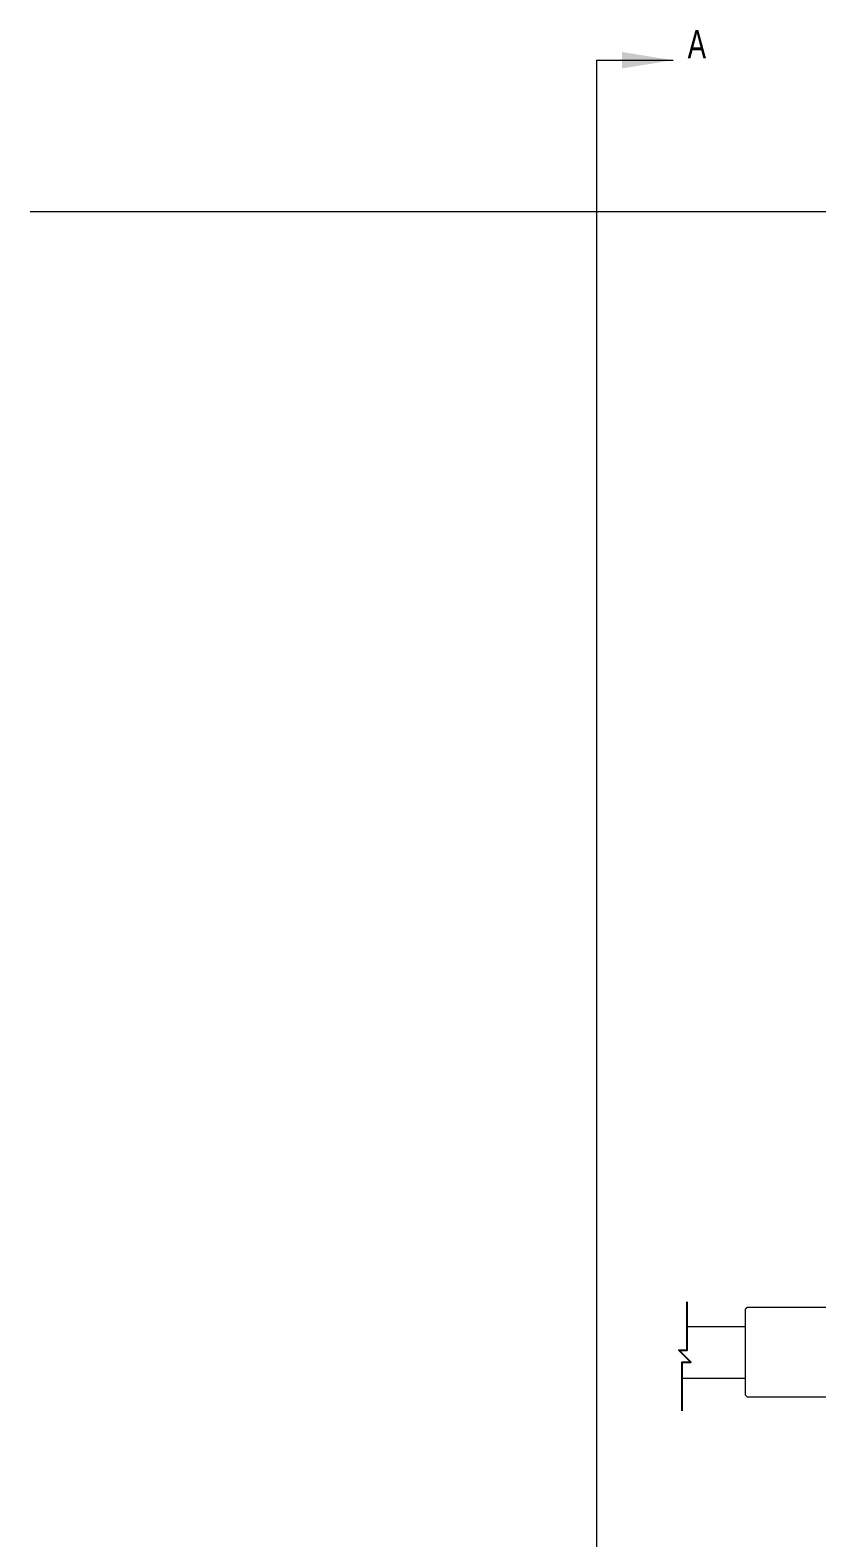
# Model space of a CAD drawing. Header units: inches. Extents: x 12.3 to 22.8, y 7.7 to 18.8.
# Drawn here: x 12.34 to 16.19, y 11.42 to 18.81 of the extents above; entities that cross this region are included whole.
import ezdxf
from ezdxf.lldxf.tags import DXFTag

# ---------------------------------------------------------------- set-up
doc = ezdxf.new("R2010")
doc.units = ezdxf.units.IN
doc.header["$MEASUREMENT"] = 0
doc.styles.add('SLDTEXTSTYLE0', font='ARIAL.TTF', dxfattribs={"width": 0.7})
tags = doc.linetypes.add('HIDDEN', pattern=[0.075, 0.05, -0.025]).pattern_tags.tags
tags[6:7] = [DXFTag(74, 4), DXFTag(75, 0), DXFTag(340, '0'), DXFTag(46, 1.0), DXFTag(50, 0.0), DXFTag(44, 0.0), DXFTag(45, 0.0)]
tags[4:5] = [DXFTag(74, 4), DXFTag(75, 0), DXFTag(340, '0'), DXFTag(46, 1.0), DXFTag(50, 0.0), DXFTag(44, 0.0), DXFTag(45, 0.0)]

msp = doc.modelspace()

# ---------------------------------------------------------------- linework, layer by layer
at = {"color": 7, "linetype": 'HIDDEN', "lineweight": 0}
msp.add_line((15.10862, 18.65834), (15.10862, 7.75876), dxfattribs=at)
at = {"color": 7, "linetype": 'Continuous', "lineweight": 0}
msp.add_line((15.10862, 18.65834), (15.48362, 18.65834), dxfattribs=at)
at = {"color": 7, "linetype": 'Continuous', "lineweight": 15}
for p, q in [((12.33571, 17.9182), (18.20477, 17.9182)), ((15.83815, 12.12116), (15.83815, 12.54366)), ((15.52817, 12.20492), (15.83815, 12.20492))]:
    msp.add_line(p, q, dxfattribs=at)
msp.add_lwpolyline([(15.52817, 12.04459), (15.52817, 12.2825), (15.56957, 12.2825), (15.5403, 12.31177), (15.51102, 12.34104), (15.55242, 12.34104), (15.55242, 12.57894)])
for points in [[(15.84565, 12.55116), (15.83815, 12.54366)], [(17.0844, 12.55116), (15.84565, 12.55116)], [(15.83815, 12.45679), (15.55242, 12.45679)], [(15.83815, 12.12116), (15.84565, 12.11366)], [(15.84565, 12.11366), (17.0844, 12.11366)]]:
    msp.add_open_spline(points, degree=1, dxfattribs=at)
at = {"color": 7, "linetype": 'Continuous', "lineweight": 0}
msp.add_solid([(15.48362, 18.65834), (15.23362, 18.69834), (15.23362, 18.61834)], dxfattribs=at)

# ---------------------------------------------------------------- texts
at = {"color": 7, "linetype": 'Continuous', "insert": (15.55461, 18.80556), "char_height": 0.13855, "attachment_point": 1, "style": 'SLDTEXTSTYLE0'}
msp.add_mtext('A', dxfattribs=at)

doc.saveas('drawing.dxf')
